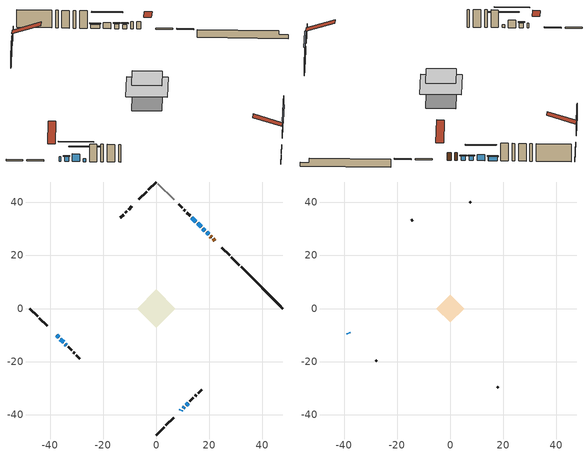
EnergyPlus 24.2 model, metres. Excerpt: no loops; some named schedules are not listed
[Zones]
conditioned space
 floor adiabatic (AdiabaticFloorConstruction): -7.16,0 0,7.16 7.16,0 0,-7.16 z3.25
 floor foundation (Slab1 construction): -5.19,0 0,5.19 5.19,0 0,-5.19 z-1.38
 wall outside (RimJoist1 construction): 0,-47.65 2.95,-44.71 / -47.65,0 -44.71,-2.95 / 0,47.65 -2.95,44.71 / 31.29,16.37 28.34,19.32 z0.81:1.11
 wall outside (RimJoist2 construction): 3.6,-44.05 6.55,-41.1 / -44.05,-3.6 -41.1,-6.55 / -3.6,44.05 -6.55,41.1 / 27.68,19.97 24.74,22.92 z0.81:1.11
 wall outside (AdiabaticWallConstruction 1): 22.09,25.56 21.47,26.18 / 20.81,26.84 20.37,27.29 z0.81:2.84
 wall outside (AdiabaticWallConstruction): 19.71,27.94 18.97,28.68 / 18.32,29.34 17.58,30.07 z0.81:1.98; 9.19,-38.46 9.48,-38.18 / 10.13,-37.52 10.62,-37.03 z0.81:2.03; -37.51,-10.15 -36.79,-10.87 z0.81:2.05; 16.92,30.73 15.63,32.02 z0.81:2.44; 14.97,32.68 13.46,34.19 z0.81:1.85; 11.28,-36.38 12.05,-35.6 z0.81:2.46; -36.13,-11.52 -34.91,-12.74 z0.81:2.89; -34.25,-13.4 -33.82,-13.83 z0.81:1.57
 wall outside (Wall1 construction): 12.71,-34.95 13.96,-33.69 / -33.17,-14.49 -31.91,-15.74 / -9.19,38.46 -10.45,37.21 / 12.81,34.85 11.55,36.1 z0.81:5.69
 wall outside (Wall2 construction): 14.62,-33.04 15.11,-32.54 / -31.26,-16.4 -30.76,-16.89 / -11.1,36.55 -11.6,36.06 / 10.9,36.76 10.4,37.25 z0.81:5.69
 wall outside (Wall3 construction): 15.77,-31.89 17.07,-30.58 / -30.1,-17.55 -28.8,-18.86 / -12.26,35.4 -13.56,34.09 / 9.75,37.91 8.44,39.21 z0.81:5.69
 wall foundation (FoundationWall1 construction): 31.94,15.71,-1.38 31.94,15.71,0.81 46.08,1.57,0.81 46.08,1.57,-0.36 47.65,0,-0.36 47.65,0,-1.38
 wall adiabatic (Wall5 construction): 6.73,40.92 0.66,47 z0.81:5.69
 window (WindowConstruction): 19.71,27.94 18.97,28.68 z0.81:1.98
 window (WindowConstruction 8): 9.19,-38.46 9.48,-38.18 z0.81:2.03
 window (WindowConstruction 9): 10.13,-37.52 10.62,-37.03 z0.81:2.03
 window (WindowConstruction 1): -37.51,-10.15 -36.79,-10.86 z0.81:2.05
 window (WindowConstruction 2): 18.32,29.34 17.58,30.07 z0.81:1.98
 window (WindowConstruction 3): 16.92,30.73 15.63,32.02 z0.81:2.43
 window (WindowConstruction 4): 14.97,32.68 13.47,34.19 z0.81:1.85
 window (WindowConstruction 5): 11.28,-36.38 12.05,-35.6 z0.81:2.46
 window (WindowConstruction 6): -36.13,-11.52 -34.91,-12.74 z0.81:2.89
 window (WindowConstruction 7): -34.25,-13.4 -33.82,-13.83 z0.81:1.57
 door (Door): 22.09,25.56 21.47,26.18 z0.81:2.84
 door (Door 1): 20.81,26.84 20.37,27.29 z0.81:2.84
 ceiling adiabatic (AdiabaticFloorConstruction): 0,-7.16 7.16,0 0,7.16 -7.16,0 z3.25
attic - vented
 floor to conditioned space (Floor1 construction Reversed): -5.19,0 0,5.19 5.19,0 0,-5.19 z5.69
 wall outside (AdiabaticWallConstruction): -38.46,-9.19 -38.16,-9.49 z0.81:2.03
 wall outside (Wall4 construction): 17.73,-29.92 18.13,-29.53 / -28.14,-19.51 -27.75,-19.91 / -14.22,33.44 -14.61,33.04 / 7.78,39.87 7.39,40.27 z0.81:5.69
 window (WindowConstruction 10): -38.46,-9.19 -38.16,-9.49 z0.81:2.03
 roof outside (Roof1 construction): 8.54,-39.12,5.69 3.49,-34.07,8.07 2.16,-35.4,8.07 7.21,-40.45,5.69; -39.12,-8.54,5.69 -34.07,-3.49,8.07 -35.4,-2.16,8.07 -40.45,-7.21,5.69; -8.54,39.12,5.69 -3.49,34.07,8.07 -2.16,35.4,8.07 -7.21,40.45,5.69; 22.75,24.91,5.69 17.7,19.86,8.07 19.03,18.52,8.07 24.08,23.58,5.69
shading: 18.76,28.89 19.92,27.73 20.13,27.94 18.97,29.1 z2.28; -36.58,-11.08 -37.72,-9.94 -37.93,-10.15 -36.79,-11.29 z2.35; 17.37,30.28 18.53,29.13 18.74,29.34 17.58,30.5 z2.28; 13.58,34.07 18.97,28.68 19.3,29.01 13.91,34.4 z5.33; 13.25,34.4 15.18,32.47 15.4,32.68 13.47,34.61 z2.15; 14.53,-33.12 8.8,-38.86 9.01,-39.07 14.74,-33.33 z5.97; -32.43,-15.23 -38.62,-9.04 -38.83,-9.25 -32.64,-15.44 z6.4; -31.34,-16.31 -36.74,-10.92 -36.95,-11.13 -31.55,-16.53 z5.08
[Building]
Building 1: Terrain=Suburbs
[Site:Location]
Montreal Mirabel Intl AP_QC: Latitude {deg}=45.68; Longitude {deg}=-74.03; Time Zone {hr}=-5; Elevation {m}=82; Keep Site Location Information=Yes
[Site:GroundTemperature:Shallow]
0.642858, -1.75623, -1.94836, -0.80987, 3.76054, 8.30966, 12.2535, 14.7518, 14.9641, 12.9321, 9.08883, 4.67926
[Site:WaterMainsTemperature]
Calculation Method=Schedule; Temperature Schedule=mains temperature schedule
[Material] Roughness=Rough; Thermal Absorptance=0.9
Name | Thickness {m} | Conductivity {W/m-K} | Density {kg/m3} | Specific Heat {J/kg-K} | Solar Absorptance | Visible Absorptance
asphalt or fiberglass shingles | 0.00635 | 0.162714 | 1121.4 | 1465.45 | 0.4 | 0.4
ceiling loosefill ins | 0.254 | 0.0480833 | 16.02 | 1046.75 | 0.7 | 0.7
ceiling stud and cavity | 0.1397 | 0.121683 | 65.682 | 1177.47 | 0.7 | 0.7
concrete 4.0 in. | 0.1016 | 1.803125 | 2242.8 | 837.4 | 0.7 | 0.7
concrete 8.0 in. | 0.2032 | 1.803125 | 2242.8 | 837.4 | 0.7 | 0.7
door material | 0.04445 | 0.0451087 | 512.64 | 1214.23 | 0.7 | 0.7
door material 1 | 0.04445 | 0.053851 | 512.64 | 1214.23 | 0.7 | 0.7
exterior vertical ins | 0.0298413 | 0.029427 | 32.04 | 1214.23 | 0.7 | 0.7
floor covering | 0.0127 | 0.0433444 | 54.468 | 1339.84 | 0.6 | 0.6
floor rigid ins; wall rigid ins 2 | 0.512978 | 0.029427 | 32.04 | 1214.23 | 0.7 | 0.7
floor stud and cavity | 0.1397 | 1.75129 | 37.0049 | 1207.88 | 0.7 | 0.7
furniture material conditioned space 1 | 0.1524 | 0.115458 | 640.8 | 1214.23 | 0.6 | 0.6
gypsum board | 0.0127 | 0.160291 | 801 | 837.4 | 0.6 | 0.6
gypsum board 1 | 0.0127 | 0.160291 | 801 | 837.4 | 0.7 | 0.7
osb sheathing 0.5 in. | 0.0127 | 0.115458 | 512.64 | 1214.23 | 0.7 | 0.7
osb sheathing 0.75 in. | 0.01905 | 0.115458 | 512.64 | 1214.23 | 0.7 | 0.7
osb sheathing 2.0 in. | 0.0508 | 0.115458 | 512.64 | 1214.23 | 0.7 | 0.7
rim joist stud and cavity | 0.0508 | 0.0452492 | 125.044 | 1163.47 | 0.6 | 0.6
rim joist stud and cavity 1 | 0.0508 | 0.0283237 | 125.044 | 1163.47 | 0.6 | 0.6
wall rigid ins | 0.051816 | 0.029427 | 32.04 | 1214.23 | 0.7 | 0.7
wall rigid ins 1 | 0.051816 | 0.029427 | 32.04 | 1214.23 | 0.4 | 0.4
wall stud and cavity | 0.1397 | 0.132896 | 139.0536 | 1170.24 | 0.7 | 0.7
wall stud and cavity 1 | 0.1397 | 0.138462 | 139.0536 | 1170.24 | 0.7 | 0.7
wall stud and cavity 2 | 0.1397 | 0.130492 | 139.0536 | 1170.24 | 0.7 | 0.7
wall stud and cavity 3 | 0.0889 | 6.1454 | 50.32683 | 1063.81 | 0.6 | 0.6
wall stud and cavity 4 | 0.1397 | 0.113253 | 139.0536 | 1170.24 | 0.7 | 0.7
wall stud and cavity 5 | 0.0889 | 0.380278 | 52.3479 | 1209.89 | 0.7 | 0.7
wall stud and cavity 6 | 0.0889 | 0.391764 | 83.0341 | 1211.67 | 0.7 | 0.7
wood siding | 0.0254 | 0.102417 | 544.68 | 1172.36 | 0.4 | 0.4
wood siding 1 | 0.00254 | 0.102417 | 544.68 | 1172.36 | 0.4 | 0.4
wood siding 2; wood siding 3; wood siding 4 | 0.0254 | 0.102417 | 544.68 | 1172.36 | 0.7 | 0.7
[WindowMaterial:SimpleGlazingSystem]
Name | U-Factor {W/m2-K} | Solar Heat Gain Coefficient
WindowMaterial | 2.992306 | 0.45
WindowMaterial 1 | 2.96903 | 0.46
WindowMaterial 2 | 2.444379 | 0.47
WindowMaterial 3 | 3.05874 | 0.45
WindowMaterial 4 | 2.74872 | 0.46
WindowMaterial 5 | 1.80163 | 0.39
WindowMaterial 6 | 3.9059 | 0.43
WindowMaterial 7 | 5.49119 | 0.61
WindowMaterial 8 | 5.01481 | 0.64
WindowMaterial 9 | 5.43157 | 0.61
[Construction]
AdiabaticFloorConstruction: floor stud and cavity, floor rigid ins, osb sheathing 0.75 in., floor covering
AdiabaticWallConstruction: wood siding 3, wall rigid ins 2, wall stud and cavity 5, gypsum board
AdiabaticWallConstruction 1: wood siding 4, wall rigid ins 2, wall stud and cavity 5, gypsum board
Door: door material
Door 1: door material 1
Floor1 construction Reversed: gypsum board, ceiling stud and cavity, ceiling loosefill ins
FoundationWall1 construction: concrete 8.0 in., gypsum board 1
furniture construction conditioned space 1: furniture material conditioned space 1
PartitionWallConstruction: gypsum board, wall stud and cavity 6, gypsum board
RimJoist1 construction: wood siding 2, osb sheathing 2.0 in., rim joist stud and cavity
RimJoist2 construction: wood siding 2, osb sheathing 2.0 in., rim joist stud and cavity 1
Roof1 construction: asphalt or fiberglass shingles
Slab1 construction: concrete 4.0 in.
Wall1 construction: wood siding, wall rigid ins, osb sheathing 0.5 in., wall stud and cavity, gypsum board
Wall2 construction: wood siding, wall rigid ins, osb sheathing 0.5 in., wall stud and cavity 1, gypsum board
Wall3 construction: wood siding, wall rigid ins, osb sheathing 0.5 in., wall stud and cavity 2, gypsum board
Wall4 construction: wood siding 1, wall stud and cavity 3
Wall5 construction: wall rigid ins 1, osb sheathing 0.5 in., wall stud and cavity 4, gypsum board
WindowConstruction; WindowConstruction 2: WindowMaterial
WindowConstruction 1: WindowMaterial 1
WindowConstruction 10: WindowMaterial 9
WindowConstruction 3: WindowMaterial 2
WindowConstruction 4: WindowMaterial 3
WindowConstruction 5: WindowMaterial 4
WindowConstruction 6: WindowMaterial 5
WindowConstruction 7: WindowMaterial 6
WindowConstruction 8: WindowMaterial 7
WindowConstruction 9: WindowMaterial 8
[Zone] Multiplier=1; Part of Total Floor Area=Yes
Name | Volume {m3}
attic - vented | 20.7806
conditioned space | 393.4
[Space]
Name | Zone | Volume {m3}
attic - vented 1 | attic - vented | 20.7806
conditioned space 1 | conditioned space | 393.4
[ZoneInfiltration:EffectiveLeakageArea]
infil attic - vented 1: Zone or Space=attic - vented 1; Schedule=Always On Discrete; Effective Air Leakage Area {cm2}=2481.69; Stack Coefficient=0.000504781; Wind Coefficient=1.518e-05
[ZoneMixing]
whole house fan mix: Zone or Space=attic - vented; Schedule=Always On Continuous; Design Flow Rate Calculation Method=Flow/Zone; Design Flow Rate {m3/s}=0; Source Zone or Space=conditioned space
[SurfaceProperty:ExposedFoundationPerimeter]
Slab1: Exposed Perimeter Calculation Method=TotalExposedPerimeter; Total Exposed Perimeter {m}=22.22
[InternalMass] Zone or ZoneList=conditioned space; Space or SpaceList=conditioned space 1
Name | Construction | Surface Area {m2}
furniture mass conditioned space 1 | furniture construction conditioned space 1 | 62.5602
partition wall mass | PartitionWallConstruction | 156.4
[Lights]
interior lighting: Zone or ZoneList or Space or SpaceList=conditioned space 1; Schedule=interior lighting schedule; Design Level Calculation Method=LightingLevel; Lighting Level {W}=343.2; Return Air Fraction=0; Fraction Radiant=0.6; Fraction Visible=0.2; Fraction Replaceable=1
[People]
occupants: Zone or ZoneList or Space or SpaceList=conditioned space 1; Number of People Schedule=occupants schedule; Number of People Calculation Method=People; Number of People=3; Fraction Radiant=0.314171; Sensible Heat Fraction=0.56303; Activity Level Schedule=occupants activity schedule; Carbon Dioxide Generation Rate {m3/s-W}=0; Enable ASHRAE 55 Comfort Warnings=No; Mean Radiant Temperature Calculation Type=EnclosureAveraged
[ElectricEquipment] Zone or ZoneList or Space or SpaceList=conditioned space 1; Design Level Calculation Method=EquipmentLevel
Name | Schedule | Design Level {W} | Fraction Latent | Fraction Radiant | Fraction Lost
clothes dryer | clothes dryer schedule | 140.772 | 0.015 | 0.081 | 0.85
clothes washer | clothes washer schedule | 32.1985 | 0.03 | 0.162 | 0.7
cooking range | cooking range schedule | 208.969 | 0.08 | 0.432 | 0.2
dishwasher | dishwasher schedule | 66.8632 | 0.3 | 0.18 | 0.4
fridge | fridge schedule | 72.9452 | 0 | 0.6 | 0
mech vent bath fan 0 | mech vent bath fan 0 schedule | 50.2 | 0 | 0 | 1
mech vent bath fan 1 | mech vent bath fan 1 schedule | 50.2 | 0 | 0 | 1
mech vent house fan | mech vent house fan schedule | 0 | 0 | 0 | 1
mech vent house fan cfis | mech vent house fan cfis schedule | 0 | 0 | 0 | 0
mech vent range fan 0 | mech vent range fan 0 schedule | 57 | 0 | 0 | 1
misc plug loads | misc plug loads schedule | 494.7 | 0.045 | 0.513 | 0.1
whole house fan | Always On Discrete | 0 | 0 | 0 | 1
[OtherEquipment] Zone or ZoneList or Space or SpaceList=conditioned space 1; Design Level Calculation Method=EquipmentLevel
Name | Fuel Type | Schedule | Design Level {W} | Fraction Latent | Fraction Radiant | Fraction Lost
clothes dryer 1 | Electricity | clothes dryer schedule | 0 | 0.015 | 0.081 | 0.85
cooking range 1 | Electricity | cooking range schedule | 0 | 0.08 | 0.432 | 0.2
general water use latent | None | general water use schedule | 59.3978 | 1 | 0 | 0
general water use sensible | None | general water use schedule | -58.539 | 0 | 0.6 | 0
mech vent house fan latent load | None | Always On Discrete | 0 | 1 | 0 | 0
mech vent house fan sensible load | None | Always On Discrete | 0 | 0 | 0 | 0
water heater energy adjustment1 | Electricity | Always On Discrete | 0.01 | 0 | 0 | 1
[ZoneInfiltration:DesignFlowRate] Zone or ZoneList or Space or SpaceList=conditioned space 1; Schedule=Always On Discrete; Design Flow Rate Calculation Method=Flow/Zone; Design Flow Rate {m3/s}=0
infil flow; natural vent flow; whole house fan flow
[ZoneControl:Thermostat]
conditioned space Thermostat: Zone or ZoneList=conditioned space; Control Type Schedule=conditioned space Thermostat Schedule; Control 1=conditioned space temperature setpoint; Temperature Difference Between Cutout And Setpoint {deltaC}=0
[ThermostatSetpoint:DualSetpoint]
conditioned space temperature setpoint: Heating Setpoint Temperature Schedule=heating setpoint; Cooling Setpoint Temperature Schedule=cooling setpoint
[Zone equipment]
conditioned space: electric baseboard
[Foundation:Kiva]
Foundation Kiva 1: Initial Indoor Air Temperature {C}=18; Wall Height Above Grade {m}=0.809976; Wall Depth Below Slab {m}=0.2032; Custom Block Material Name 1=exterior vertical ins; Custom Block Depth 1 {m}=2.189988; Custom Block X Position 1 {m}=0.2159; Custom Block Z Position 1 {m}=0
[Foundation:Kiva:Settings]
Soil Conductivity {W/m-K}=0.849921; Soil Density {kg/m3}=1842.3; Soil Specific Heat {J/kg-K}=418.7; Ground Solar Absorptivity=0.9; Ground Thermal Absorptivity=0.9; Ground Surface Roughness {m}=0.03; Far-Field Width {m}=40; Deep-Ground Boundary Condition=ZeroFlux; Deep-Ground Depth {m}=40; Minimum Cell Dimension {m}=0.2; Maximum Cell Growth Coefficient=3; Simulation Timestep=Timestep
[Exterior:Lights]
exterior lighting: Schedule=exterior lighting schedule; Design Level {W}=75.6
[EnergyManagementSystem:Sensor] Output:Variable or Output:Meter Index Key=conditioned space
Name | Output:Variable or Output:Meter
conditioned_space_clg_unmet_s | Zone Cooling Setpoint Not Met Time
conditioned_space_htg_unmet_s | Zone Heating Setpoint Not Met Time
fridge_tin_s; tin_s; tin_s_1 | Zone Mean Air Temperature
tout_s | Zone Outdoor Air Drybulb Temperature
win_s | Zone Air Humidity Ratio
[Schedule:Constant]
Name | Hourly Value
Always On Continuous; mech vent house fan schedule; mech vent house fan cfis schedule; Always On Discrete | 1
occupants activity schedule | 117.228
fridge schedule | 0
[Schedule:Week:Daily]
interior lighting schedule Week Rule - Jan1-Jan27: interior lighting schedule day, interior lighting schedule day, interior lighting schedule day, interior lighting schedule day, interior lighting schedule day, interior lighting schedule day, interior lighting schedule day, interior lighting schedule default day, interior lighting schedule default day, interior lighting schedule default day, interior lighting schedule default day, interior lighting schedule default day
interior lighting schedule Week Rule - Jan28-Feb3: interior lighting schedule day, interior lighting schedule day, interior lighting schedule day, interior lighting schedule day, interior lighting schedule day 1, interior lighting schedule day 1, interior lighting schedule day 1, interior lighting schedule default day, interior lighting schedule default day, interior lighting schedule default day, interior lighting schedule default day, interior lighting schedule default day
interior lighting schedule Week Rule - Feb4-Feb24: interior lighting schedule day 1, interior lighting schedule day 1, interior lighting schedule day 1, interior lighting schedule day 1, interior lighting schedule day 1, interior lighting schedule day 1, interior lighting schedule day 1, interior lighting schedule default day, interior lighting schedule default day, interior lighting schedule default day, interior lighting schedule default day, interior lighting schedule default day
interior lighting schedule Week Rule - Feb25-Mar3: interior lighting schedule day 1, interior lighting schedule day 1, interior lighting schedule day 1, interior lighting schedule day 1, interior lighting schedule day 2, interior lighting schedule day 2, interior lighting schedule day 2, interior lighting schedule default day, interior lighting schedule default day, interior lighting schedule default day, interior lighting schedule default day, interior lighting schedule default day
interior lighting schedule Week Rule - Mar4-Mar31: interior lighting schedule day 2, interior lighting schedule day 2, interior lighting schedule day 2, interior lighting schedule day 2, interior lighting schedule day 2, interior lighting schedule day 2, interior lighting schedule day 2, interior lighting schedule default day, interior lighting schedule default day, interior lighting schedule default day, interior lighting schedule default day, interior lighting schedule default day
interior lighting schedule Week Rule - Apr1-Apr28: interior lighting schedule day 3, interior lighting schedule day 3, interior lighting schedule day 3, interior lighting schedule day 3, interior lighting schedule day 3, interior lighting schedule day 3, interior lighting schedule day 3, interior lighting schedule default day, interior lighting schedule default day, interior lighting schedule default day, interior lighting schedule default day, interior lighting schedule default day
interior lighting schedule Week Rule - Apr29-May5: interior lighting schedule day 3, interior lighting schedule day 3, interior lighting schedule day 4, interior lighting schedule day 4, interior lighting schedule day 4, interior lighting schedule day 4, interior lighting schedule day 4, interior lighting schedule default day, interior lighting schedule default day, interior lighting schedule default day, interior lighting schedule default day, interior lighting schedule default day
interior lighting schedule Week Rule - May6-May26: interior lighting schedule day 4, interior lighting schedule day 4, interior lighting schedule day 4, interior lighting schedule day 4, interior lighting schedule day 4, interior lighting schedule day 4, interior lighting schedule day 4, interior lighting schedule default day, interior lighting schedule default day, interior lighting schedule default day, interior lighting schedule default day, interior lighting schedule default day
interior lighting schedule Week Rule - May27-Jun2: interior lighting schedule day 4, interior lighting schedule day 4, interior lighting schedule day 4, interior lighting schedule day 4, interior lighting schedule day 4, interior lighting schedule day 5, interior lighting schedule day 5, interior lighting schedule default day, interior lighting schedule default day, interior lighting schedule default day, interior lighting schedule default day, interior lighting schedule default day
interior lighting schedule Week Rule - Jun3-Jun30: interior lighting schedule day 5, interior lighting schedule day 5, interior lighting schedule day 5, interior lighting schedule day 5, interior lighting schedule day 5, interior lighting schedule day 5, interior lighting schedule day 5, interior lighting schedule default day, interior lighting schedule default day, interior lighting schedule default day, interior lighting schedule default day, interior lighting schedule default day
interior lighting schedule Week Rule - Jul1-Jul28: interior lighting schedule day 6, interior lighting schedule day 6, interior lighting schedule day 6, interior lighting schedule day 6, interior lighting schedule day 6, interior lighting schedule day 6, interior lighting schedule day 6, interior lighting schedule default day, interior lighting schedule default day, interior lighting schedule default day, interior lighting schedule default day, interior lighting schedule default day
interior lighting schedule Week Rule - Jul29-Aug4: interior lighting schedule day 6, interior lighting schedule day 6, interior lighting schedule day 6, interior lighting schedule day 7, interior lighting schedule day 7, interior lighting schedule day 7, interior lighting schedule day 7, interior lighting schedule default day, interior lighting schedule default day, interior lighting schedule default day, interior lighting schedule default day, interior lighting schedule default day
interior lighting schedule Week Rule - Aug5-Aug25: interior lighting schedule day 7, interior lighting schedule day 7, interior lighting schedule day 7, interior lighting schedule day 7, interior lighting schedule day 7, interior lighting schedule day 7, interior lighting schedule day 7, interior lighting schedule default day, interior lighting schedule default day, interior lighting schedule default day, interior lighting schedule default day, interior lighting schedule default day
interior lighting schedule Week Rule - Aug26-Sep1: interior lighting schedule day 7, interior lighting schedule day 7, interior lighting schedule day 7, interior lighting schedule day 7, interior lighting schedule day 7, interior lighting schedule day 7, interior lighting schedule day 8, interior lighting schedule default day, interior lighting schedule default day, interior lighting schedule default day, interior lighting schedule default day, interior lighting schedule default day
interior lighting schedule Week Rule - Sep2-Sep29: interior lighting schedule day 8, interior lighting schedule day 8, interior lighting schedule day 8, interior lighting schedule day 8, interior lighting schedule day 8, interior lighting schedule day 8, interior lighting schedule day 8, interior lighting schedule default day, interior lighting schedule default day, interior lighting schedule default day, interior lighting schedule default day, interior lighting schedule default day
interior lighting schedule Week Rule - Sep30-Oct6: interior lighting schedule day 8, interior lighting schedule day 9, interior lighting schedule day 9, interior lighting schedule day 9, interior lighting schedule day 9, interior lighting schedule day 9, interior lighting schedule day 9, interior lighting schedule default day, interior lighting schedule default day, interior lighting schedule default day, interior lighting schedule default day, interior lighting schedule default day
interior lighting schedule Week Rule - Oct7-Oct27: interior lighting schedule day 9, interior lighting schedule day 9, interior lighting schedule day 9, interior lighting schedule day 9, interior lighting schedule day 9, interior lighting schedule day 9, interior lighting schedule day 9, interior lighting schedule default day, interior lighting schedule default day, interior lighting schedule default day, interior lighting schedule default day, interior lighting schedule default day
interior lighting schedule Week Rule - Oct28-Nov3: interior lighting schedule day 9, interior lighting schedule day 9, interior lighting schedule day 9, interior lighting schedule day 9, interior lighting schedule day 10, interior lighting schedule day 10, interior lighting schedule day 10, interior lighting schedule default day, interior lighting schedule default day, interior lighting schedule default day, interior lighting schedule default day, interior lighting schedule default day
interior lighting schedule Week Rule - Nov4-Nov24: interior lighting schedule day 10, interior lighting schedule day 10, interior lighting schedule day 10, interior lighting schedule day 10, interior lighting schedule day 10, interior lighting schedule day 10, interior lighting schedule day 10, interior lighting schedule default day, interior lighting schedule default day, interior lighting schedule default day, interior lighting schedule default day, interior lighting schedule default day
interior lighting schedule Week Rule - Nov25-Dec1: interior lighting schedule day 10, interior lighting schedule day 10, interior lighting schedule day 10, interior lighting schedule day 10, interior lighting schedule day 10, interior lighting schedule day 10, interior lighting schedule day 11, interior lighting schedule default day, interior lighting schedule default day, interior lighting schedule default day, interior lighting schedule default day, interior lighting schedule default day
interior lighting schedule Week Rule - Dec2-Dec31: interior lighting schedule day 11, interior lighting schedule day 11, interior lighting schedule day 11, interior lighting schedule day 11, interior lighting schedule day 11, interior lighting schedule day 11, interior lighting schedule day 11, interior lighting schedule default day, interior lighting schedule default day, interior lighting schedule default day, interior lighting schedule default day, interior lighting schedule default day
occupants schedule Week Rule - Jan1-Dec31: occupants schedule day, occupants schedule day, occupants schedule day, occupants schedule day, occupants schedule day, occupants schedule day, occupants schedule day, occupants schedule default day, occupants schedule default day, occupants schedule default day, occupants schedule default day, occupants schedule default day
clothes dryer schedule Week Rule - Jan1-Dec31: clothes dryer schedule day, clothes dryer schedule day, clothes dryer schedule day, clothes dryer schedule day, clothes dryer schedule day, clothes dryer schedule day, clothes dryer schedule day, clothes dryer schedule default day, clothes dryer schedule default day, clothes dryer schedule default day, clothes dryer schedule default day, clothes dryer schedule default day
clothes washer schedule Week Rule - Jan1-Dec31: clothes washer schedule day, clothes washer schedule day, clothes washer schedule day, clothes washer schedule day, clothes washer schedule day, clothes washer schedule day, clothes washer schedule day, clothes washer schedule default day, clothes washer schedule default day, clothes washer schedule default day, clothes washer schedule default day, clothes washer schedule default day
cooking range schedule Week Rule - Jan1-Dec31: cooking range schedule day, cooking range schedule day, cooking range schedule day, cooking range schedule day, cooking range schedule day, cooking range schedule day, cooking range schedule day, cooking range schedule default day, cooking range schedule default day, cooking range schedule default day, cooking range schedule default day, cooking range schedule default day
dishwasher schedule Week Rule - Jan1-Dec31: dishwasher schedule day, dishwasher schedule day, dishwasher schedule day, dishwasher schedule day, dishwasher schedule day, dishwasher schedule day, dishwasher schedule day, dishwasher schedule default day, dishwasher schedule default day, dishwasher schedule default day, dishwasher schedule default day, dishwasher schedule default day
mech vent bath fan 0 schedule Week Rule - Jan1-Dec31: mech vent bath fan 0 schedule day, mech vent bath fan 0 schedule day, mech vent bath fan 0 schedule day, mech vent bath fan 0 schedule day, mech vent bath fan 0 schedule day, mech vent bath fan 0 schedule day, mech vent bath fan 0 schedule day, mech vent bath fan 0 schedule default day, mech vent bath fan 0 schedule default day, mech vent bath fan 0 schedule default day, mech vent bath fan 0 schedule default day, mech vent bath fan 0 schedule default day
mech vent bath fan 1 schedule Week Rule - Jan1-Dec31: mech vent bath fan 1 schedule day, mech vent bath fan 1 schedule day, mech vent bath fan 1 schedule day, mech vent bath fan 1 schedule day, mech vent bath fan 1 schedule day, mech vent bath fan 1 schedule day, mech vent bath fan 1 schedule day, mech vent bath fan 1 schedule default day, mech vent bath fan 1 schedule default day, mech vent bath fan 1 schedule default day, mech vent bath fan 1 schedule default day, mech vent bath fan 1 schedule default day
mech vent range fan 0 schedule Week Rule - Jan1-Dec31: mech vent range fan 0 schedule day, mech vent range fan 0 schedule day, mech vent range fan 0 schedule day, mech vent range fan 0 schedule day, mech vent range fan 0 schedule day, mech vent range fan 0 schedule day, mech vent range fan 0 schedule day, mech vent range fan 0 schedule default day, mech vent range fan 0 schedule default day, mech vent range fan 0 schedule default day, mech vent range fan 0 schedule default day, mech vent range fan 0 schedule default day
misc plug loads schedule Week Rule - Jan1-Dec31: misc plug loads schedule day, misc plug loads schedule day, misc plug loads schedule day, misc plug loads schedule day, misc plug loads schedule day, misc plug loads schedule day, misc plug loads schedule day, misc plug loads schedule default day, misc plug loads schedule default day, misc plug loads schedule default day, misc plug loads schedule default day, misc plug loads schedule default day
general water use schedule Week Rule - Jan1-Dec31: general water use schedule day, general water use schedule day, general water use schedule day, general water use schedule day, general water use schedule day, general water use schedule day, general water use schedule day, general water use schedule default day, general water use schedule default day, general water use schedule default day, general water use schedule default day, general water use schedule default day
exterior lighting schedule Week Rule - Jan1-Jan27: exterior lighting schedule day, exterior lighting schedule day, exterior lighting schedule day, exterior lighting schedule day, exterior lighting schedule day, exterior lighting schedule day, exterior lighting schedule day, exterior lighting schedule default day, exterior lighting schedule default day, exterior lighting schedule default day, exterior lighting schedule default day, exterior lighting schedule default day
exterior lighting schedule Week Rule - Jan28-Feb3: exterior lighting schedule day, exterior lighting schedule day, exterior lighting schedule day, exterior lighting schedule day, exterior lighting schedule day 1, exterior lighting schedule day 1, exterior lighting schedule day 1, exterior lighting schedule default day, exterior lighting schedule default day, exterior lighting schedule default day, exterior lighting schedule default day, exterior lighting schedule default day
exterior lighting schedule Week Rule - Feb4-Feb24: exterior lighting schedule day 1, exterior lighting schedule day 1, exterior lighting schedule day 1, exterior lighting schedule day 1, exterior lighting schedule day 1, exterior lighting schedule day 1, exterior lighting schedule day 1, exterior lighting schedule default day, exterior lighting schedule default day, exterior lighting schedule default day, exterior lighting schedule default day, exterior lighting schedule default day
exterior lighting schedule Week Rule - Feb25-Mar3: exterior lighting schedule day 1, exterior lighting schedule day 1, exterior lighting schedule day 1, exterior lighting schedule day 1, exterior lighting schedule day 2, exterior lighting schedule day 2, exterior lighting schedule day 2, exterior lighting schedule default day, exterior lighting schedule default day, exterior lighting schedule default day, exterior lighting schedule default day, exterior lighting schedule default day
exterior lighting schedule Week Rule - Mar4-Mar31: exterior lighting schedule day 2, exterior lighting schedule day 2, exterior lighting schedule day 2, exterior lighting schedule day 2, exterior lighting schedule day 2, exterior lighting schedule day 2, exterior lighting schedule day 2, exterior lighting schedule default day, exterior lighting schedule default day, exterior lighting schedule default day, exterior lighting schedule default day, exterior lighting schedule default day
exterior lighting schedule Week Rule - Apr1-Apr28: exterior lighting schedule day 3, exterior lighting schedule day 3, exterior lighting schedule day 3, exterior lighting schedule day 3, exterior lighting schedule day 3, exterior lighting schedule day 3, exterior lighting schedule day 3, exterior lighting schedule default day, exterior lighting schedule default day, exterior lighting schedule default day, exterior lighting schedule default day, exterior lighting schedule default day
exterior lighting schedule Week Rule - Apr29-May5: exterior lighting schedule day 3, exterior lighting schedule day 3, exterior lighting schedule day 4, exterior lighting schedule day 4, exterior lighting schedule day 4, exterior lighting schedule day 4, exterior lighting schedule day 4, exterior lighting schedule default day, exterior lighting schedule default day, exterior lighting schedule default day, exterior lighting schedule default day, exterior lighting schedule default day
exterior lighting schedule Week Rule - May6-May26: exterior lighting schedule day 4, exterior lighting schedule day 4, exterior lighting schedule day 4, exterior lighting schedule day 4, exterior lighting schedule day 4, exterior lighting schedule day 4, exterior lighting schedule day 4, exterior lighting schedule default day, exterior lighting schedule default day, exterior lighting schedule default day, exterior lighting schedule default day, exterior lighting schedule default day
exterior lighting schedule Week Rule - May27-Jun2: exterior lighting schedule day 4, exterior lighting schedule day 4, exterior lighting schedule day 4, exterior lighting schedule day 4, exterior lighting schedule day 4, exterior lighting schedule day 5, exterior lighting schedule day 5, exterior lighting schedule default day, exterior lighting schedule default day, exterior lighting schedule default day, exterior lighting schedule default day, exterior lighting schedule default day
exterior lighting schedule Week Rule - Jun3-Jun30: exterior lighting schedule day 5, exterior lighting schedule day 5, exterior lighting schedule day 5, exterior lighting schedule day 5, exterior lighting schedule day 5, exterior lighting schedule day 5, exterior lighting schedule day 5, exterior lighting schedule default day, exterior lighting schedule default day, exterior lighting schedule default day, exterior lighting schedule default day, exterior lighting schedule default day
exterior lighting schedule Week Rule - Jul1-Jul28: exterior lighting schedule day 6, exterior lighting schedule day 6, exterior lighting schedule day 6, exterior lighting schedule day 6, exterior lighting schedule day 6, exterior lighting schedule day 6, exterior lighting schedule day 6, exterior lighting schedule default day, exterior lighting schedule default day, exterior lighting schedule default day, exterior lighting schedule default day, exterior lighting schedule default day
exterior lighting schedule Week Rule - Jul29-Aug4: exterior lighting schedule day 6, exterior lighting schedule day 6, exterior lighting schedule day 6, exterior lighting schedule day 7, exterior lighting schedule day 7, exterior lighting schedule day 7, exterior lighting schedule day 7, exterior lighting schedule default day, exterior lighting schedule default day, exterior lighting schedule default day, exterior lighting schedule default day, exterior lighting schedule default day
exterior lighting schedule Week Rule - Aug5-Aug25: exterior lighting schedule day 7, exterior lighting schedule day 7, exterior lighting schedule day 7, exterior lighting schedule day 7, exterior lighting schedule day 7, exterior lighting schedule day 7, exterior lighting schedule day 7, exterior lighting schedule default day, exterior lighting schedule default day, exterior lighting schedule default day, exterior lighting schedule default day, exterior lighting schedule default day
[Schedule:Year]
interior lighting schedule: interior lighting schedule Week Rule - Jan1-Jan27, 1, 1, 1, 27, interior lighting schedule Week Rule - Jan28-Feb3, 1, 28, 2, 3, interior lighting schedule Week Rule - Feb4-Feb24, 2, 4, 2, 24, interior lighting schedule Week Rule - Feb25-Mar3, 2, 25, 3, 3, interior lighting schedule Week Rule - Mar4-Mar31, 3, 4, 3, 31, interior lighting schedule Week Rule - Apr1-Apr28, 4, 1, 4, 28, interior lighting schedule Week Rule - Apr29-May5, 4, 29, 5, 5, interior lighting schedule Week Rule - May6-May26, 5, 6, 5, 26, interior lighting schedule Week Rule - May27-Jun2, 5, 27, 6, 2, interior lighting schedule Week Rule - Jun3-Jun30, 6, 3, 6, 30, interior lighting schedule Week Rule - Jul1-Jul28, 7, 1, 7, 28, interior lighting schedule Week Rule - Jul29-Aug4, 7, 29, 8, 4, interior lighting schedule Week Rule - Aug5-Aug25, 8, 5, 8, 25, interior lighting schedule Week Rule - Aug26-Sep1, 8, 26, 9, 1, interior lighting schedule Week Rule - Sep2-Sep29, 9, 2, 9, 29, interior lighting schedule Week Rule - Sep30-Oct6, 9, 30, 10, 6, interior lighting schedule Week Rule - Oct7-Oct27, 10, 7, 10, 27, interior lighting schedule Week Rule - Oct28-Nov3, 10, 28, 11, 3, interior lighting schedule Week Rule - Nov4-Nov24, 11, 4, 11, 24, interior lighting schedule Week Rule - Nov25-Dec1, 11, 25, 12, 1, interior lighting schedule Week Rule - Dec2-Dec31, 12, 2, 12, 31
occupants schedule: occupants schedule Week Rule - Jan1-Dec31, 1, 1, 12, 31
clothes dryer schedule: clothes dryer schedule Week Rule - Jan1-Dec31, 1, 1, 12, 31
clothes washer schedule: clothes washer schedule Week Rule - Jan1-Dec31, 1, 1, 12, 31
cooking range schedule: cooking range schedule Week Rule - Jan1-Dec31, 1, 1, 12, 31
dishwasher schedule: dishwasher schedule Week Rule - Jan1-Dec31, 1, 1, 12, 31
mech vent bath fan 0 schedule: mech vent bath fan 0 schedule Week Rule - Jan1-Dec31, 1, 1, 12, 31
mech vent bath fan 1 schedule: mech vent bath fan 1 schedule Week Rule - Jan1-Dec31, 1, 1, 12, 31
mech vent range fan 0 schedule: mech vent range fan 0 schedule Week Rule - Jan1-Dec31, 1, 1, 12, 31
misc plug loads schedule: misc plug loads schedule Week Rule - Jan1-Dec31, 1, 1, 12, 31
general water use schedule: general water use schedule Week Rule - Jan1-Dec31, 1, 1, 12, 31
exterior lighting schedule: exterior lighting schedule Week Rule - Jan1-Jan27, 1, 1, 1, 27, exterior lighting schedule Week Rule - Jan28-Feb3, 1, 28, 2, 3, exterior lighting schedule Week Rule - Feb4-Feb24, 2, 4, 2, 24, exterior lighting schedule Week Rule - Feb25-Mar3, 2, 25, 3, 3, exterior lighting schedule Week Rule - Mar4-Mar31, 3, 4, 3, 31, exterior lighting schedule Week Rule - Apr1-Apr28, 4, 1, 4, 28, exterior lighting schedule Week Rule - Apr29-May5, 4, 29, 5, 5, exterior lighting schedule Week Rule - May6-May26, 5, 6, 5, 26, exterior lighting schedule Week Rule - May27-Jun2, 5, 27, 6, 2, exterior lighting schedule Week Rule - Jun3-Jun30, 6, 3, 6, 30, exterior lighting schedule Week Rule - Jul1-Jul28, 7, 1, 7, 28, exterior lighting schedule Week Rule - Jul29-Aug4, 7, 29, 8, 4, exterior lighting schedule Week Rule - Aug5-Aug25, 8, 5, 8, 25, exterior lighting schedule Week Rule - Aug26-Sep1, 8, 26, 9, 1, exterior lighting schedule Week Rule - Sep2-Sep29, 9, 2, 9, 29, exterior lighting schedule Week Rule - Sep30-Oct6, 9, 30, 10, 6, exterior lighting schedule Week Rule - Oct7-Oct27, 10, 7, 10, 27, exterior lighting schedule Week Rule - Oct28-Nov3, 10, 28, 11, 3, exterior lighting schedule Week Rule - Nov4-Nov24, 11, 4, 11, 24, exterior lighting schedule Week Rule - Nov25-Dec1, 11, 25, 12, 1, exterior lighting schedule Week Rule - Dec2-Dec31, 12, 2, 12, 31
[Schedule:Compact]
conditioned space Thermostat Schedule: Through: 12/31, For: AllDays, Until: 24:00, 4
mains temperature schedule: Through: 01/01, For: AllDays, Until: 24:00, 5.61444, Through: 01/02, For: AllDays, Until: 24:00, 5.535, Through: 01/03, For: AllDays, Until: 24:00, 5.45667, Through: 01/04, For: AllDays, Until: 24:00, 5.37944, Through: 01/05, For: AllDays, Until: 24:00, 5.30333, Through: 01/06, For: AllDays, Until: 24:00, 5.22889, Through: 01/07, For: AllDays, Until: 24:00, 5.15611, Through: 01/08, For: AllDays, Until: 24:00, 5.08389, Through: 01/09, For: AllDays, Until: 24:00, 5.01333, Through: 01/10, For: AllDays, Until: 24:00, 4.94444, Through: 01/11, For: AllDays, Until: 24:00, 4.87667, Through: 01/12, For: AllDays, Until: 24:00, 4.81056, Through: 01/13, For: AllDays, Until: 24:00, 4.74556, Through: 01/14, For: AllDays, Until: 24:00, 4.68222, Through: 01/15, For: AllDays, Until: 24:00, 4.62056, Through: 01/16, For: AllDays, Until: 24:00, 4.56, Through: 01/17, For: AllDays, Until: 24:00, 4.50111, Through: 01/18, For: AllDays, Until: 24:00, 4.44389, Through: 01/19, For: AllDays, Until: 24:00, 4.38778, Through: 01/20, For: AllDays, Until: 24:00, 4.33389, Through: 01/21, For: AllDays, Until: 24:00, 4.28111, Through: 01/22, For: AllDays, Until: 24:00, 4.23, Through: 01/23, For: AllDays, Until: 24:00, 4.18056, Through: 01/24, For: AllDays, Until: 24:00, 4.13278, Through: 01/25, For: AllDays, Until: 24:00, 4.08667, Through: 01/26, For: AllDays, Until: 24:00, 4.04222, Through: 01/27, For: AllDays, Until: 24:00, 3.99944, Through: 01/28, For: AllDays, Until: 24:00, 3.95833, Through: 01/29, For: AllDays, Until: 24:00, 3.91889, Through: 01/30, For: AllDays, Until: 24:00, 3.88111, Through: 01/31, For: AllDays, Until: 24:00, 3.845, Through: 02/01, For: AllDays, Until: 24:00, 3.81056, Through: 02/02, For: AllDays, Until: 24:00, 3.77778, Through: 02/03, For: AllDays, Until: 24:00, 3.74722, Through: 02/04, For: AllDays, Until: 24:00, 3.71833, Through: 02/05, For: AllDays, Until: 24:00, 3.69056, Through: 02/06, For: AllDays, Until: 24:00, 3.66556, Through: 02/07, For: AllDays, Until: 24:00, 3.64167, Through: 02/08, For: AllDays, Until: 24:00, 3.61944, Through: 02/09, For: AllDays, Until: 24:00, 3.59944, Through: 02/10, For: AllDays, Until: 24:00, 3.58111, Through: 02/11, For: AllDays, Until: 24:00, 3.56444, Through: 02/12, For: AllDays, Until: 24:00, 3.55, Through: 02/13, For: AllDays, Until: 24:00, 3.53667, Through: 02/14, For: AllDays, Until: 24:00, 3.52556, Through: 02/15, For: AllDays, Until: 24:00, 3.51667, Through: 02/16, For: AllDays, Until: 24:00, 3.50889, Through: 02/17, For: AllDays, Until: 24:00, 3.50333, Through: 02/18, For: AllDays, Until: 24:00, 3.49944, Through: 02/19, For: AllDays, Until: 24:00, 3.49778, Through: 02/20, For: AllDays, Until: 24:00, 3.49778, Through: 02/21, For: AllDays, Until: 24:00, 3.49944, Through: 02/22, For: AllDays, Until: 24:00, 3.50278, Through: 02/23, For: AllDays, Until: 24:00, 3.50833, Through: 02/24, For: AllDays, Until: 24:00, 3.515, Through: 02/25, For: AllDays, Until: 24:00, 3.52444, Through: 02/26, For: AllDays, Until: 24:00, 3.535, Through: 02/27, For: AllDays, Until: 24:00, 3.54778, Through: 02/28, For: AllDays, Until: 24:00, 3.56222, Through: 03/01, For: AllDays, Until: 24:00, 3.57833, Through: 03/02, For: AllDays, Until: 24:00, 3.59667, Through: 03/03, For: AllDays, Until: 24:00, 3.61667, Through: 03/04, For: AllDays, Until: 24:00, 3.63833, Through: 03/05, For: AllDays, Until: 24:00, 3.66167, Through: 03/06, For: AllDays, Until: 24:00, 3.68667, Through: 03/07, For: AllDays, Until: 24:00, 3.71389, Through: 03/08, For: AllDays, Until: 24:00, 3.74278, Through: 03/09, For: AllDays, Until: 24:00, 3.77333, Through: 03/10, For: AllDays, Until: 24:00, 3.80556, Through: 03/11, For: AllDays, Until: 24:00, 3.83944, Through: 03/12, For: AllDays, Until: 24:00, 3.87556, Through: 03/13, For: AllDays, Until: 24:00, 3.91278, Through: 03/14, For: AllDays, Until: 24:00, 3.95222, Through: 03/15, For: AllDays, Until: 24:00, 3.99278, Through: 03/16, For: AllDays, Until: 24:00, 4.03556, Through: 03/17, For: AllDays, Until: 24:00, 4.08, Through: 03/18, For: AllDays, Until: 24:00, 4.12556, Through: 03/19, For: AllDays, Until: 24:00, 4.17333, Through: 03/20, For: AllDays, Until: 24:00, 4.22278, Through: 03/21, For: AllDays, Until: 24:00, 4.27333, Through: 03/22, For: AllDays, Until: 24:00, 4.32556, Through: 03/23, For: AllDays, Until: 24:00, 4.38, Through: 03/24, For: AllDays, Until: 24:00, 4.43556, Through: 03/25, For: AllDays, Until: 24:00, 4.49222, Through: 03/26, For: AllDays, Until: 24:00, 4.55111, Through: 03/27, For: AllDays, Until: 24:00, 4.61111, Through: 03/28, For: AllDays, Until: 24:00, 4.67278, Through: 03/29, For: AllDays, Until: 24:00, 4.73611, Through: 03/30, For: AllDays, Until: 24:00, 4.80056, Through: 03/31, For: AllDays, Until: 24:00, 4.86667, Through: 04/01, For: AllDays, Until: 24:00, 4.93444, Through: 04/02, For: AllDays, Until: 24:00, 5.00333, Through: 04/03, For: AllDays, Until: 24:00, 5.07333, Through: 04/04, For: AllDays, Until: 24:00, 5.145, Through: 04/05, For: AllDays, Until: 24:00, 5.21833, Through: 04/06, For: AllDays, Until: 24:00, 5.29222, Through: 04/07, For: AllDays, Until: 24:00, 5.36778, Through: 04/08, For: AllDays, Until: 24:00, 5.445, Through: 04/09, For: AllDays, Until: 24:00, 5.52333, Through: 04/10, For: AllDays, Until: 24:00, 5.60222, Through: 04/11, For: AllDays, Until: 24:00, 5.68278, Through: 04/12, For: AllDays, Until: 24:00, 5.765, Through: 04/13, For: AllDays, Until: 24:00, 5.84778, Through: 04/14, For: AllDays, Until: 24:00, 5.93167, Through: 04/15, For: AllDays, Until: 24:00, 6.01722, Through: 04/16, For: AllDays, Until: 24:00, 6.10333, Through: 04/17, For: AllDays, Until: 24:00, 6.19056, Through: 04/18, For: AllDays, Until: 24:00, 6.27889, Through: 04/19, For: AllDays, Until: 24:00, 6.36833, Through: 04/20, For: AllDays, Until: 24:00, 6.45833, Through: 04/21, For: AllDays, Until: 24:00, 6.55, Through: 04/22, For: AllDays, Until: 24:00, 6.64222, Through: 04/23, For: AllDays, Until: 24:00, 6.735, Through: 04/24, For: AllDays, Until: 24:00, 6.82944, Through: 04/25, For: AllDays, Until: 24:00, 6.92389, Through: 04/26, For: AllDays, Until: 24:00, 7.01944, Through: 04/27, For: AllDays, Until: 24:00, 7.11611, Through: 04/28, For: AllDays, Until: 24:00, 7.21333, Through: 04/29, For: AllDays, Until: 24:00, 7.31111, Through: 04/30, For: AllDays, Until: 24:00, 7.41, Through: 05/01, For: AllDays, Until: 24:00, 7.50944, Through: 05/02, For: AllDays, Until: 24:00, 7.60889, Through: 05/03, For: AllDays, Until: 24:00, 7.71, Through: 05/04, For: AllDays, Until: 24:00, 7.81111, Through: 05/05, For: AllDays, Until: 24:00, 7.91278, Through: 05/06, For: AllDays, Until: 24:00, 8.015, Through: 05/07, For: AllDays, Until: 24:00, 8.11778, Through: 05/08, For: AllDays, Until: 24:00, 8.22056, Through: 05/09, For: AllDays, Until: 24:00, 8.32444, Through: 05/10, For: AllDays, Until: 24:00, 8.42833, Through: 05/11, For: AllDays, Until: 24:00, 8.53278, Through: 05/12, For: AllDays, Until: 24:00, 8.63722, Through: 05/13, For: AllDays, Until: 24:00, 8.74222, Through: 05/14, For: AllDays, Until: 24:00, 8.84778, Through: 05/15, For: AllDays, Until: 24:00, 8.95333, Through: 05/16, For: AllDays, Until: 24:00, 9.05889, Through: 05/17, For: AllDays, Until: 24:00, 9.165, Through: 05/18, For: AllDays, Until: 24:00, 9.27111, Through: 05/19, For: AllDays, Until: 24:00, 9.37722, Through: 05/20, For: AllDays, Until: 24:00, 9.48389, Through: 05/21, For: AllDays, Until: 24:00, 9.59, Through: 05/22, For: AllDays, Until: 24:00, 9.69667, Through: 05/23, For: AllDays, Until: 24:00, 9.80278, Through: 05/24, For: AllDays, Until: 24:00, 9.90944, Through: 05/25, For: AllDays, Until: 24:00, 10.0156, Through: 05/26, For: AllDays, Until: 24:00, 10.1217, Through: 05/27, For: AllDays, Until: 24:00, 10.2278, Through: 05/28, For: AllDays, Until: 24:00, 10.3339, Through: 05/29, For: AllDays, Until: 24:00, 10.4394, Through: 05/30, For: AllDays, Until: 24:00, 10.545, Through: 05/31, For: AllDays, Until: 24:00, 10.65, Through: 06/01, For: AllDays, Until: 24:00, 10.755, Through: 06/02, For: AllDays, Until: 24:00, 10.86, Through: 06/03, For: AllDays, Until: 24:00, 10.9639, Through: 06/04, For: AllDays, Until: 24:00, 11.0678, Through: 06/05, For: AllDays, Until: 24:00, 11.1717, Through: 06/06, For: AllDays, Until: 24:00, 11.2744, Through: 06/07, For: AllDays, Until: 24:00, 11.3772, Through: 06/08, For: AllDays, Until: 24:00, 11.4789, Through: 06/09, For: AllDays, Until: 24:00, 11.5806, Through: 06/10, For: AllDays, Until: 24:00, 11.6817, Through: 06/11, For: AllDays, Until: 24:00, 11.7822, Through: 06/12, For: AllDays, Until: 24:00, 11.8817, Through: 06/13, For: AllDays, Until: 24:00, 11.9811, Through: 06/14, For: AllDays, Until: 24:00, 12.0794, Through: 06/15, For: AllDays, Until: 24:00, 12.1772, Through: 06/16, For: AllDays, Until: 24:00, 12.2739, Through: 06/17, For: AllDays, Until: 24:00, 12.37, Through: 06/18, For: AllDays, Until: 24:00, 12.4656, Through: 06/19, For: AllDays, Until: 24:00, 12.56, Through: 06/20, For: AllDays, Until: 24:00, 12.6539, Through: 06/21, For: AllDays, Until: 24:00, 12.7467, Through: 06/22, For: AllDays, Until: 24:00, 12.8389, Through: 06/23, For: AllDays, Until: 24:00, 12.93, Through: 06/24, For: AllDays, Until: 24:00, 13.02, Through: 06/25, For: AllDays, Until: 24:00, 13.1089, Through: 06/26, For: AllDays, Until: 24:00, 13.1972, Through: 06/27, For: AllDays, Until: 24:00, 13.2839, Through: 06/28, For: AllDays, Until: 24:00, 13.37, Through: 06/29, For: AllDays, Until: 24:00, 13.455, Through: 06/30, For: AllDays, Until: 24:00, 13.5383, Through: 07/01, For: AllDays, Until: 24:00, 13.6211, Through: 07/02, For: AllDays, Until: 24:00, 13.7028, Through: 07/03, For: AllDays, Until: 24:00, 13.7828, Through: 07/04, For: AllDays, Until: 24:00, 13.8617, Through: 07/05, For: AllDays, Until: 24:00, 13.9394, Through: 07/06, For: AllDays, Until: 24:00, 14.0161, Through: 07/07, For: AllDays, Until: 24:00, 14.0911, Through: 07/08, For: AllDays, Until: 24:00, 14.165, Through: 07/09, For: AllDays, Until: 24:00, 14.2378, Through: 07/10, For: AllDays, Until: 24:00, 14.3089, Through: 07/11, For: AllDays, Until: 24:00, 14.3789, Through: 07/12, For: AllDays, Until: 24:00, 14.4472, Through: 07/13, For: AllDays, Until: 24:00, 14.5144, Through: 07/14, For: AllDays, Until: 24:00, 14.58, Through: 07/15, For: AllDays, Until: 24:00, 14.6444, Through: 07/16, For: AllDays, Until: 24:00, 14.7072, Through: 07/17, For: AllDays, Until: 24:00, 14.7683, Through: 07/18, For: AllDays, Until: 24:00, 14.8278, Through: 07/19, For: AllDays, Until: 24:00, 14.8861, Through: 07/20, For: AllDays, Until: 24:00, 14.9428, Through: 07/21, For: AllDays, Until: 24:00, 14.9978, Through: 07/22, For: AllDays, Until: 24:00, 15.0517, Through: 07/23, For: AllDays, Until: 24:00, 15.1033, Through: 07/24, For: AllDays, Until: 24:00, 15.1539, Through: 07/25, For: AllDays, Until: 24:00, 15.2028, Through: 07/26, For: AllDays, Until: 24:00, 15.2494, Through: 07/27, For: AllDays, Until: 24:00, 15.295, Through: 07/28, For: AllDays, Until: 24:00, 15.3389, Through: 07/29, For: AllDays, Until: 24:00, 15.3811, Through: 07/30, For: AllDays, Until: 24:00, 15.4211, Through: 07/31, For: AllDays, Until: 24:00, 15.46, Through: 08/01, For: AllDays, Until: 24:00, 15.4972, Through: 08/02, For: AllDays, Until: 24:00, 15.5322, Through: 08/03, For: AllDays, Until: 24:00, 15.5656, Through: 08/04, For: AllDays, Until: 24:00, 15.5978, Through: 08/05, For: AllDays, Until: 24:00, 15.6278, Through: 08/06, For: AllDays, Until: 24:00, 15.6561, Through: 08/07, For: AllDays, Until: 24:00, 15.6822, Through: 08/08, For: AllDays, Until: 24:00, 15.7072, Through: 08/09, For: AllDays, Until: 24:00, 15.73, Through: 08/10, For: AllDays, Until: 24:00, 15.7511, Through: 08/11, For: AllDays, Until: 24:00, 15.7706, Through: 08/12, For: AllDays, Until: 24:00, 15.7883, Through: 08/13, For: AllDays, Until: 24:00, 15.8039, Through: 08/14, For: AllDays, Until: 24:00, 15.8178, Through: 08/15, For: AllDays, Until: 24:00, 15.83, Through: 08/16, For: AllDays, Until: 24:00, 15.84, Through: 08/17, For: AllDays, Until: 24:00, 15.8489, Through: 08/18, For: AllDays, Until: 24:00, 15.8556, Through: 08/19, For: AllDays, Until: 24:00, 15.86, Through: 08/20, For: AllDays, Until: 24:00, 15.8633, Through: 08/21, For: AllDays, Until: 24:00, 15.8644, Through: 08/22, For: AllDays, Until: 24:00, 15.8633, Through: 08/23, For: AllDays, Until: 24:00, 15.8611, Through: 08/24, For: AllDays, Until: 24:00, 15.8567, Through: 08/25, For: AllDays, Until: 24:00, 15.8506, Through: 08/26, For: AllDays, Until: 24:00, 15.8428, Through: 08/27, For: AllDays, Until: 24:00, 15.8328, Through: 08/28, For: AllDays, Until: 24:00, 15.8211, Through: 08/29, For: AllDays, Until: 24:00, 15.8078, Through: 08/30, For: AllDays, Until: 24:00, 15.7922, Through: 08/31, For: AllDays, Until: 24:00, 15.7756, Through: 09/01, For: AllDays, Until: 24:00, 15.7567, Through: 09/02, For: AllDays, Until: 24:00, 15.7356, Through: 09/03, For: AllDays, Until: 24:00, 15.7133, Through: 09/04, For: AllDays, Until: 24:00, 15.6889, Through: 09/05, For: AllDays, Until: 24:00, 15.6628, Through: 09/06, For: AllDays, Until: 24:00, 15.635, Through: 09/07, For: AllDays, Until: 24:00, 15.6056, Through: 09/08, For: AllDays, Until: 24:00, 15.5744, Through: 09/09, For: AllDays, Until: 24:00, 15.5411, Through: 09/10, For: AllDays, Until: 24:00, 15.5061, Through: 09/11, For: AllDays, Until: 24:00, 15.47, Through: 09/12, For: AllDays, Until: 24:00, 15.4317, Through: 09/13, For: AllDays, Until: 24:00, 15.3917, Through: 09/14, For: AllDays, Until: 24:00, 15.35, Through: 09/15, For: AllDays, Until: 24:00, 15.3067, Through: 09/16, For: AllDays, Until: 24:00, 15.2617, Through: 09/17, For: AllDays, Until: 24:00, 15.215, Through: 09/18, For: AllDays, Until: 24:00, 15.1667, Through: 09/19, For: AllDays, Until: 24:00, 15.1167, Through: 09/20, For: AllDays, Until: 24:00, 15.065, Through: 09/21, For: AllDays, Until: 24:00, 15.0122, Through: 09/22, For: AllDays, Until: 24:00, 14.9572, Through: 09/23, For: AllDays, Until: 24:00, 14.9011, Through: 09/24, For: AllDays, Until: 24:00, 14.8433, Through: 09/25, For: AllDays, Until: 24:00, 14.7839, Through: 09/26, For: AllDays, Until: 24:00, 14.7233, Through: 09/27, For: AllDays, Until: 24:00, 14.6606, Through: 09/28, For: AllDays, Until: 24:00, 14.5972, Through: 09/29, For: AllDays, Until: 24:00, 14.5317, Through: 09/30, For: AllDays, Until: 24:00, 14.465, Through: 10/01, For: AllDays, Until: 24:00, 14.3967, Through: 10/02, For: AllDays, Until: 24:00, 14.3272, Through: 10/03, For: AllDays, Until: 24:00, 14.2567, Through: 10/04, For: AllDays, Until: 24:00, 14.1844, Through: 10/05, For: AllDays, Until: 24:00, 14.1106, Through: 10/06, For: AllDays, Until: 24:00, 14.0356, Through: 10/07, For: AllDays, Until: 24:00, 13.9594, Through: 10/08, For: AllDays, Until: 24:00, 13.8822, Through: 10/09, For: AllDays, Until: 24:00, 13.8033, Through: 10/10, For: AllDays, Until: 24:00, 13.7233, Through: 10/11, For: AllDays, Until: 24:00, 13.6422, Through: 10/12, For: AllDays, Until: 24:00, 13.56, Through: 10/13, For: AllDays, Until: 24:00, 13.4767, Through: 10/14, For: AllDays, Until: 24:00, 13.3922, Through: 10/15, For: AllDays, Until: 24:00, 13.3067, Through: 10/16, For: AllDays, Until: 24:00, 13.22, Through: 10/17, For: AllDays, Until: 24:00, 13.1322, Through: 10/18, For: AllDays, Until: 24:00, 13.0433, Through: 10/19, For: AllDays, Until: 24:00, 12.9533, Through: 10/20, For: AllDays, Until: 24:00, 12.8628, Through: 10/21, For: AllDays, Until: 24:00, 12.7711, Through: 10/22, For: AllDays, Until: 24:00, 12.6783, Through: 10/23, For: AllDays, Until: 24:00, 12.585, Through: 10/24, For: AllDays, Until: 24:00, 12.4906, Through: 10/25, For: AllDays, Until: 24:00, 12.395, Through: 10/26, For: AllDays, Until: 24:00, 12.2994, Through: 10/27, For: AllDays, Until: 24:00, 12.2022, Through: 10/28, For: AllDays, Until: 24:00, 12.105, Through: 10/29, For: AllDays, Until: 24:00, 12.0067, Through: 10/30, For: AllDays, Until: 24:00, 11.9078, Through: 10/31, For: AllDays, Until: 24:00, 11.8083, Through: 11/01, For: AllDays, Until: 24:00, 11.7078, Through: 11/02, For: AllDays, Until: 24:00, 11.6072, Through: 11/03, For: AllDays, Until: 24:00, 11.5056, Through: 11/04, For: AllDays, Until: 24:00, 11.4039, Through: 11/05, For: AllDays, Until: 24:00, 11.3011, Through: 11/06, For: AllDays, Until: 24:00, 11.1983, Through: 11/07, For: AllDays, Until: 24:00, 11.095, Through: 11/08, For: AllDays, Until: 24:00, 10.9911, Through: 11/09, For: AllDays, Until: 24:00, 10.8872, Through: 11/10, For: AllDays, Until: 24:00, 10.7822, Through: 11/11, For: AllDays, Until: 24:00, 10.6778, Through: 11/12, For: AllDays, Until: 24:00, 10.5722, Through: 11/13, For: AllDays, Until: 24:00, 10.4672, Through: 11/14, For: AllDays, Until: 24:00, 10.3611, Through: 11/15, For: AllDays, Until: 24:00, 10.2556, Through: 11/16, For: AllDays, Until: 24:00, 10.1494, Through: 11/17, For: AllDays, Until: 24:00, 10.0433, Through: 11/18, For: AllDays, Until: 24:00, 9.93722, Through: 11/19, For: AllDays, Until: 24:00, 9.83056, Through: 11/20, For: AllDays, Until: 24:00, 9.72444, Through: 11/21, For: AllDays, Until: 24:00, 9.61778, Through: 11/22, For: AllDays, Until: 24:00, 9.51167, Through: 11/23, For: AllDays, Until: 24:00, 9.405, Through: 11/24, For: AllDays, Until: 24:00, 9.29889, Through: 11/25, For: AllDays, Until: 24:00, 9.19278, Through: 11/26, For: AllDays, Until: 24:00, 9.08667, Through: 11/27, For: AllDays, Until: 24:00, 8.98111, Through: 11/28, For: AllDays, Until: 24:00, 8.875, Through: 11/29, For: AllDays, Until: 24:00, 8.77, Through: 11/30, For: AllDays, Until: 24:00, 8.665, Through: 12/01, For: AllDays, Until: 24:00, 8.56, Through: 12/02, For: AllDays, Until: 24:00, 8.45556, Through: 12/03, For: AllDays, Until: 24:00, 8.35111, Through: 12/04, For: AllDays, Until: 24:00, 8.24778, Through: 12/05, For: AllDays, Until: 24:00, 8.14444, Through: 12/06, For: AllDays, Until: 24:00, 8.04167, Through: 12/07, For: AllDays, Until: 24:00, 7.93889, Through: 12/08, For: AllDays, Until: 24:00, 7.83722, Through: 12/09, For: AllDays, Until: 24:00, 7.73611, Through: 12/10, For: AllDays, Until: 24:00, 7.63556, Through: 12/11, For: AllDays, Until: 24:00, 7.535, Through: 12/12, For: AllDays, Until: 24:00, 7.43556, Through: 12/13, For: AllDays, Until: 24:00, 7.33667, Through: 12/14, For: AllDays, Until: 24:00, 7.23889, Through: 12/15, For: AllDays, Until: 24:00, 7.14167, Through: 12/16, For: AllDays, Until: 24:00, 7.045, Through: 12/17, For: AllDays, Until: 24:00, 6.94889, Through: 12/18, For: AllDays, Until: 24:00, 6.85389, Through: 12/19, For: AllDays, Until: 24:00, 6.75944, Through: 12/20, For: AllDays, Until: 24:00, 6.66611, Through: 12/21, For: AllDays, Until: 24:00, 6.57389, Through: 12/22, For: AllDays, Until: 24:00, 6.48222, Through: 12/23, For: AllDays, Until: 24:00, 6.39167, Through: 12/24, For: AllDays, Until: 24:00, 6.30222, Through: 12/25, For: AllDays, Until: 24:00, 6.21333, Through: 12/26, For: AllDays, Until: 24:00, 6.12611, Through: 12/27, For: AllDays, Until: 24:00, 6.03944, Through: 12/28, For: AllDays, Until: 24:00, 5.95389, Through: 12/29, For: AllDays, Until: 24:00, 5.86944, Through: 12/30, For: AllDays, Until: 24:00, 5.78611, Through: 12/31, For: AllDays, Until: 24:00, 5.70444
